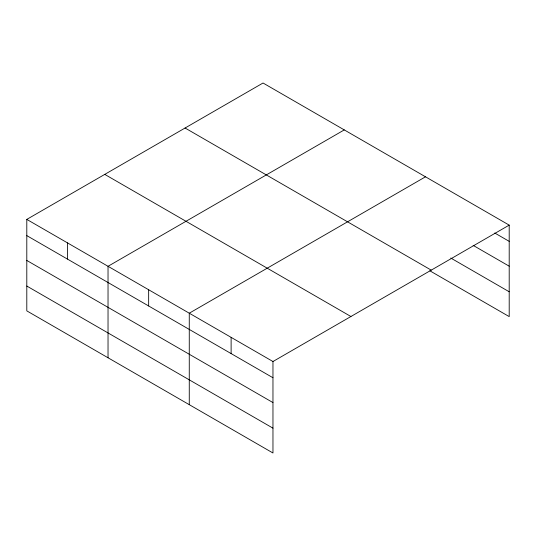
<?xml version="1.0" encoding="UTF-8"?>
<svg xmlns="http://www.w3.org/2000/svg" width="536" height="536" viewBox="0 0 536 536"><rect width="100%" height="100%" fill="white"/><g stroke="black" fill="none" stroke-linecap="round" stroke-linejoin="round"><path stroke-width="0.8" d="M26.8 219.398L272.965 361.519L272.965 452.994L26.8 310.873L26.8 219.398L263.035 83.006L509.2 225.127L509.2 316.602L429.832 270.781M344.273 129.906L108.031 266.298L108.031 357.773M425.504 176.806L189.268 313.198L189.268 404.673M272.965 361.519L509.2 225.127M494.768 233.019L509.2 241.354M473.127 245.361L509.2 266.184M450.756 258.03L509.2 291.772M185.081 128.017L431.239 270.137M104.761 174.388L350.919 316.508M26.8 235.619L272.965 377.746M26.8 260.456L272.965 402.576M26.8 286.043L272.965 428.163M231.117 337.358L231.117 353.579M148.653 289.748L148.653 305.969M67.415 242.848L67.415 259.069"/></g></svg>
